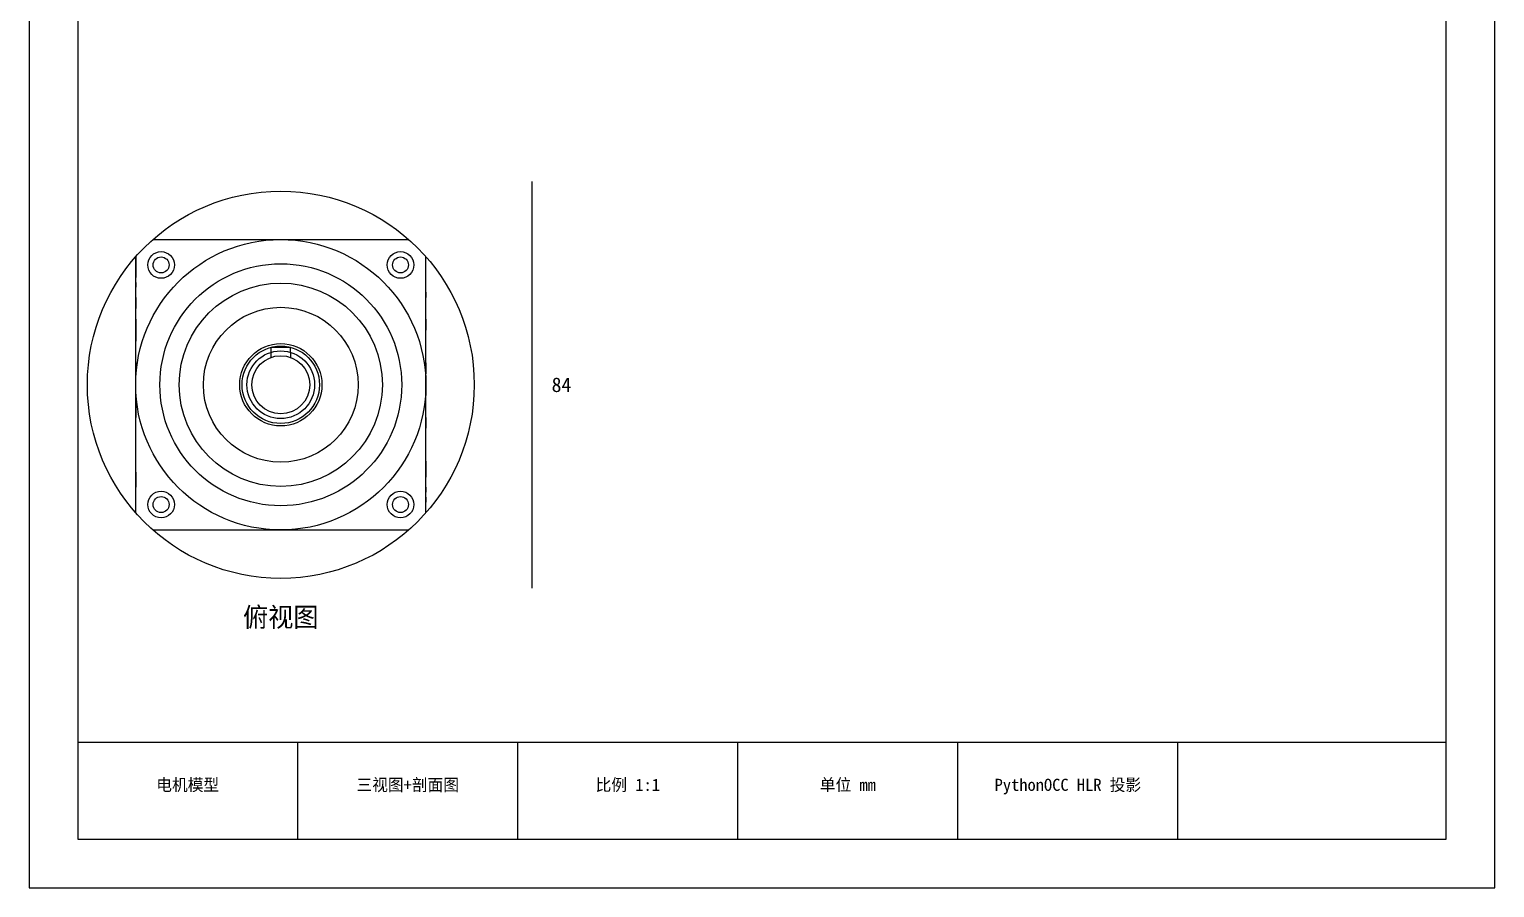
# Model space of a CAD drawing. Header units: millimetres. Extents: x -10 to 293, y -191 to 166.
# Drawn here: x -10 to 293, y -190.9 to -13.6 of the extents above; entities that cross this region are included whole.
import ezdxf
from ezdxf.enums import TextEntityAlignment as Align

# ---------------------------------------------------------------- set-up
doc = ezdxf.new("R2010")
doc.units = ezdxf.units.MM
for name, color, linetype in [('可见轮廓', 7, 'Continuous'), ('图框', 7, 'Continuous'), ('文字', 7, 'Continuous'), ('标注', 2, 'Continuous'), ('隐藏线', 5, 'Continuous')]:
    doc.layers.add(name, color=color, linetype=linetype)

msp = doc.modelspace()

# ---------------------------------------------------------------- linework, layer by layer
at = {"layer": '可见轮廓'}
for p, q in [((15.54, -57), (42, -57)), ((42, -57), (68.46, -57)), ((12, -87), (12, -60.54)), ((72, -87), (72, -60.54)), ((12, -113.46), (12, -87)), ((72, -113.46), (72, -87)), ((15.54, -117), (42, -117)), ((42, -117), (68.46, -117))]:
    msp.add_line(p, q, dxfattribs=at)
for centre, radius in [((42, -87), 40), ((17.25, -62.25), 1.65), ((66.75, -62.25), 1.65), ((42, -87), 25), ((42, -87), 21), ((42, -87), 16), ((42, -87), 7), ((17.25, -111.75), 1.65), ((66.75, -111.75), 1.65)]:
    msp.add_circle(centre, radius, dxfattribs=at)
at = {"layer": '图框'}
for p, q in [((45.5, -180.9), (45.5, -160.9)), ((91, -180.9), (91, -160.9)), ((136.5, -180.9), (136.5, -160.9)), ((182, -180.9), (182, -160.9)), ((227.5, -180.9), (227.5, -160.9))]:
    msp.add_line(p, q, dxfattribs=at)
for points in [[(-10, -190.9), (293, -190.9), (293, 165.9), (-10, 165.9)], [(0, -180.9), (283, -180.9), (283, 155.9), (0, 155.9)], [(0, -180.9), (283, -180.9), (283, -160.9), (0, -160.9)]]:
    msp.add_lwpolyline(points, close=True, dxfattribs=at)
at = {"layer": '标注'}
msp.add_line((94, -129), (94, -45), dxfattribs=at)
at = {"layer": '隐藏线'}
for p, q in [((15.54, -57), (16.64, -57)), ((15.54, -57), (42, -57)), ((15.54, -57), (27, -57)), ((16.64, -57), (17.72, -57)), ((17.72, -57), (18.78, -57)), ((18.78, -57), (19.82, -57)), ((19.82, -57), (20.84, -57)), ((20.84, -57), (21.84, -57)), ((21.84, -57), (22.9, -57)), ((22.9, -57), (23.97, -57)), ((23.97, -57), (26.24, -57)), ((26.24, -57), (28.44, -57)), ((27, -57), (42, -57)), ((28.44, -57), (30.73, -57)), ((30.73, -57), (33, -57)), ((33, -57), (35.21, -57)), ((35.21, -57), (37.49, -57)), ((37.49, -57), (39.75, -57)), ((39.75, -57), (42, -57)), ((42, -57), (44.25, -57)), ((42, -57), (68.46, -57)), ((42, -57), (57, -57)), ((44.25, -57), (46.51, -57)), ((46.51, -57), (48.79, -57)), ((48.79, -57), (51, -57)), ((51, -57), (53.27, -57)), ((53.27, -57), (55.56, -57)), ((55.56, -57), (57.76, -57)), ((57, -57), (68.46, -57)), ((57.76, -57), (60.03, -57)), ((60.03, -57), (61.1, -57)), ((61.1, -57), (62.16, -57)), ((62.16, -57), (63.16, -57)), ((63.16, -57), (64.18, -57)), ((64.18, -57), (65.22, -57)), ((65.22, -57), (66.28, -57)), ((66.28, -57), (67.36, -57)), ((67.36, -57), (68.46, -57)), ((12, -60.54), (12, -61.64)), ((12, -87), (12, -60.54)), ((12, -72), (12, -60.54)), ((72, -61.64), (72, -60.54)), ((72, -87), (72, -60.54)), ((72, -72), (72, -60.54)), ((12, -61.64), (12, -62.72)), ((12, -62.72), (12, -63.78)), ((72, -62.72), (72, -61.64)), ((72, -63.78), (72, -62.72)), ((12, -63.78), (12, -64.82)), ((12, -65.84), (12, -64.82)), ((12, -65.84), (12, -66.84)), ((72, -64.82), (72, -63.78)), ((72, -65.84), (72, -64.82)), ((72, -66.84), (72, -65.84)), ((12, -67.9), (12, -66.84)), ((12, -68.97), (12, -67.9)), ((12, -68.97), (12, -71.24)), ((72, -67.9), (72, -66.84)), ((72, -67.9), (72, -68.97)), ((72, -71.24), (72, -68.97)), ((12, -73.44), (12, -71.24)), ((12, -87), (12, -72)), ((72, -73.44), (72, -71.24)), ((72, -87), (72, -72)), ((12, -73.44), (12, -75.73)), ((12, -75.73), (12, -78)), ((72, -73.44), (72, -75.73)), ((72, -78), (72, -75.73)), ((12, -80.21), (12, -78)), ((72, -80.21), (72, -78)), ((12, -82.49), (12, -80.21)), ((40, -79.2), (42, -79.2)), ((40, -80.27), (40, -79.2)), ((40, -81.34), (40, -80.27)), ((42, -79.2), (44, -79.2)), ((44, -80.27), (44, -79.2)), ((44, -80.27), (44, -81.34)), ((72, -82.49), (72, -80.21)), ((12, -82.49), (12, -84.75)), ((12, -87), (12, -84.75)), ((72, -82.49), (72, -84.75)), ((72, -87), (72, -84.75)), ((12, -89.25), (12, -87)), ((12, -113.46), (12, -87)), ((12, -102), (12, -87)), ((72, -87), (72, -89.25)), ((72, -113.46), (72, -87)), ((72, -102), (72, -87)), ((12, -89.25), (12, -91.51)), ((72, -91.51), (72, -89.25)), ((12, -91.51), (12, -93.79)), ((12, -96), (12, -93.79)), ((72, -93.79), (72, -91.51)), ((72, -93.79), (72, -96)), ((12, -98.27), (12, -96)), ((72, -98.27), (72, -96)), ((12, -100.56), (12, -98.27)), ((72, -100.56), (72, -98.27)), ((12, -102.76), (12, -100.56)), ((12, -113.46), (12, -102)), ((12, -105.03), (12, -102.76)), ((72, -102.76), (72, -100.56)), ((72, -113.46), (72, -102)), ((72, -102.76), (72, -105.03)), ((12, -105.03), (12, -106.1)), ((72, -105.03), (72, -106.1)), ((12, -106.1), (12, -107.16)), ((12, -107.16), (12, -108.16)), ((12, -109.18), (12, -108.16)), ((72, -107.16), (72, -106.1)), ((72, -108.16), (72, -107.16)), ((72, -108.16), (72, -109.18)), ((12, -110.22), (12, -109.18)), ((12, -111.28), (12, -110.22)), ((12, -112.36), (12, -111.28)), ((72, -110.22), (72, -109.18)), ((72, -110.22), (72, -111.28)), ((72, -112.36), (72, -111.28)), ((12, -113.46), (12, -112.36)), ((72, -113.46), (72, -112.36)), ((15.54, -117), (16.64, -117)), ((15.54, -117), (42, -117)), ((15.54, -117), (27, -117)), ((16.64, -117), (17.72, -117)), ((17.72, -117), (18.78, -117)), ((18.78, -117), (19.82, -117)), ((19.82, -117), (20.84, -117)), ((20.84, -117), (21.84, -117)), ((21.84, -117), (22.9, -117)), ((22.9, -117), (23.97, -117)), ((23.97, -117), (26.24, -117)), ((26.24, -117), (28.44, -117)), ((27, -117), (42, -117)), ((28.44, -117), (30.73, -117)), ((30.73, -117), (33, -117)), ((33, -117), (35.21, -117)), ((35.21, -117), (37.49, -117)), ((37.49, -117), (39.75, -117)), ((39.75, -117), (42, -117)), ((42, -117), (44.25, -117)), ((42, -117), (68.46, -117)), ((42, -117), (57, -117)), ((44.25, -117), (46.51, -117)), ((46.51, -117), (48.79, -117)), ((48.79, -117), (51, -117)), ((51, -117), (53.27, -117)), ((53.27, -117), (55.56, -117)), ((55.56, -117), (57.76, -117)), ((57, -117), (68.46, -117)), ((57.76, -117), (60.03, -117)), ((60.03, -117), (61.1, -117)), ((61.1, -117), (62.16, -117)), ((62.16, -117), (63.16, -117)), ((63.16, -117), (64.18, -117)), ((64.18, -117), (65.22, -117)), ((65.22, -117), (66.28, -117)), ((66.28, -117), (67.36, -117)), ((67.36, -117), (68.46, -117))]:
    msp.add_line(p, q, dxfattribs=at)
for centre, radius in [((42, -87), 40), ((42, -87), 30), ((17.25, -62.25), 2.75), ((17.25, -62.25), 1.65), ((66.75, -62.25), 2.75), ((66.75, -62.25), 1.65), ((42, -87), 25), ((42, -87), 21), ((42, -87), 16), ((42, -87), 8.5), ((42, -87), 8), ((42, -87), 7), ((42, -87), 6), ((17.25, -111.75), 2.75), ((66.75, -111.75), 2.75), ((17.25, -111.75), 1.65), ((66.75, -111.75), 1.65)]:
    msp.add_circle(centre, radius, dxfattribs=at)

# ---------------------------------------------------------------- texts
at = {"layer": '文字'}
for s, height, p in [('俯视图', 4, (42, -137)), ('电机模型', 2.5, (22.75, -170.9)), ('三视图+剖面图', 2.5, (68.25, -170.9)), ('比例 1:1', 2.5, (113.75, -170.9)), ('单位 mm', 2.5, (159.25, -170.9)), ('PythonOCC HLR 投影', 2.5, (204.75, -170.9))]:
    msp.add_text(s, height=height, dxfattribs=at).set_placement(p, align=Align.CENTER)
at = {"layer": '标注'}
msp.add_text('84', height=3, dxfattribs=at).set_placement((98, -87), align=Align.MIDDLE_LEFT)

doc.saveas('drawing.dxf')
